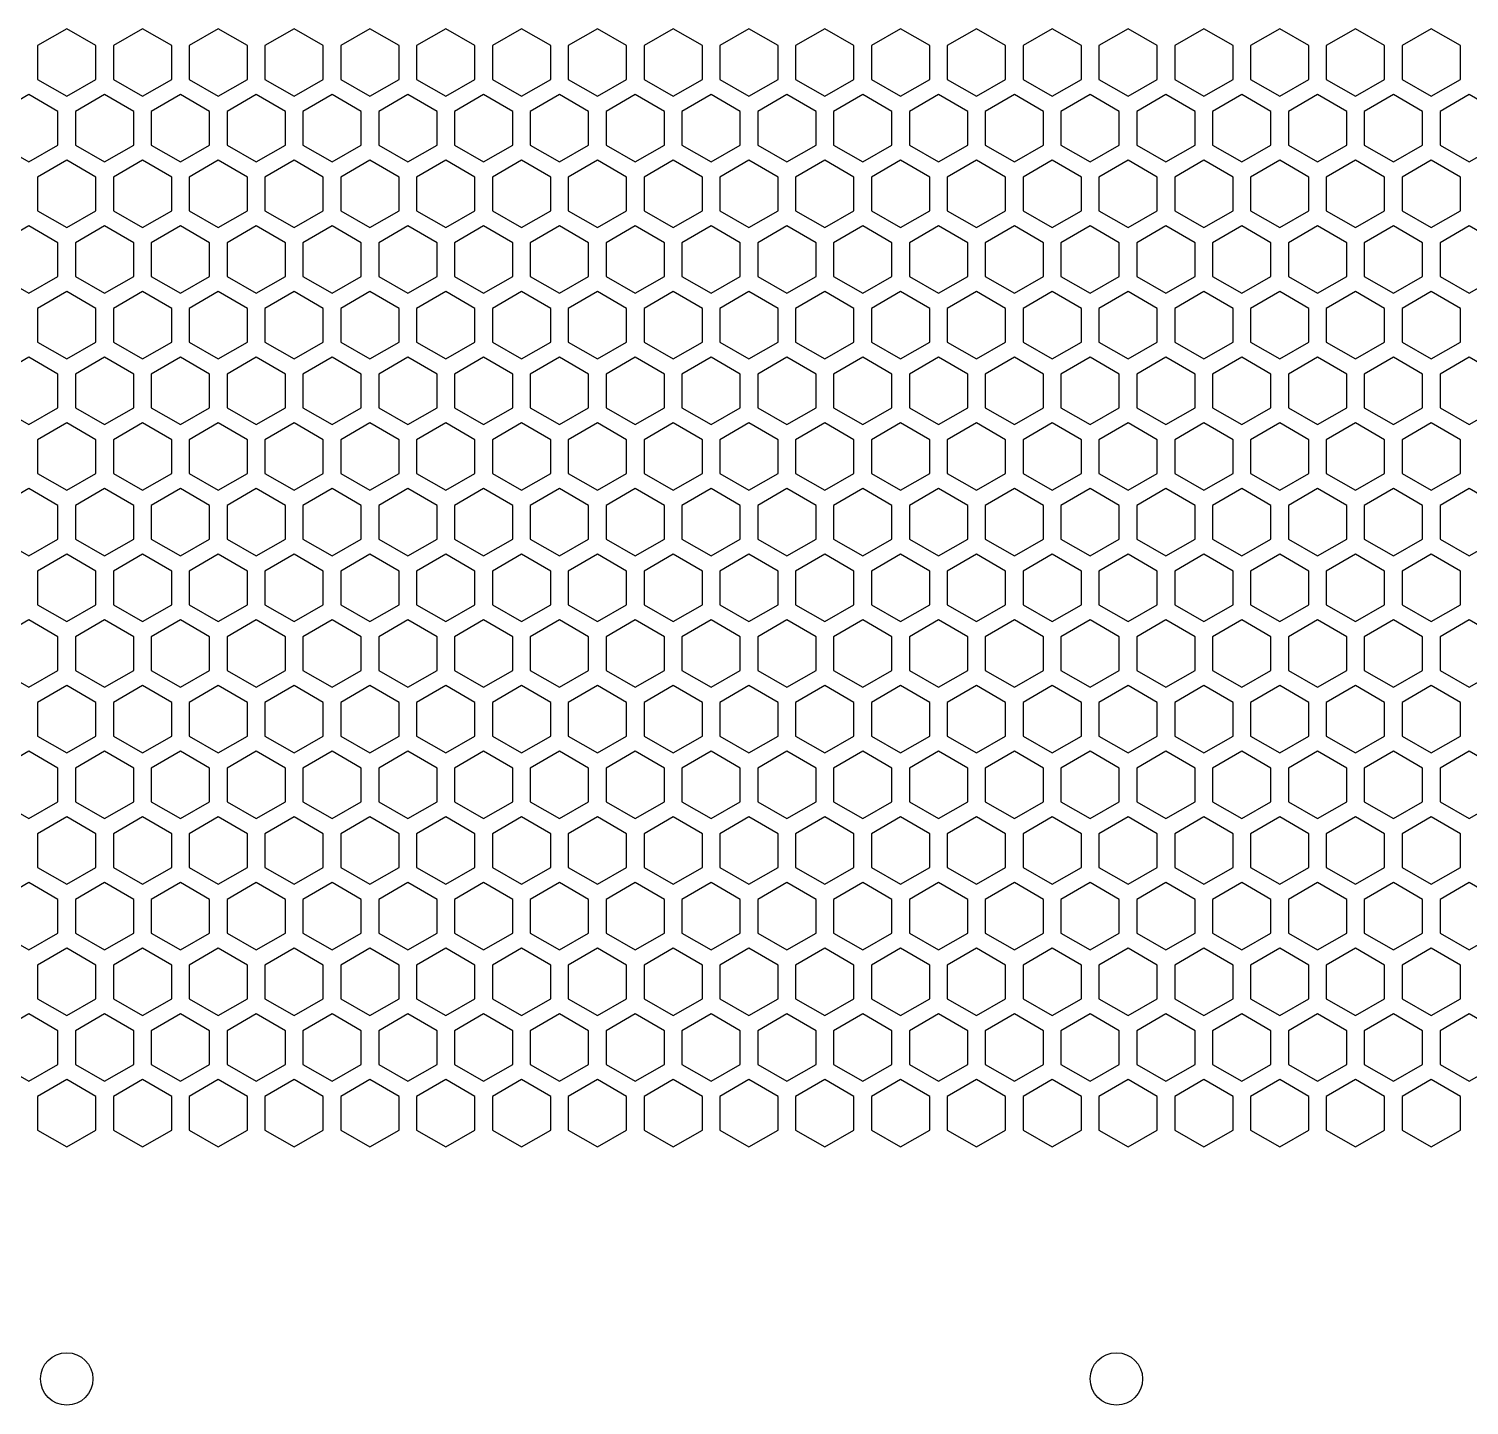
# Model space of a CAD drawing. Header units: millimetres. Extents: x 0 to 500, y 0 to 571.
# Drawn here: x 246.8 to 370.2, y 298.8 to 416.7 of the extents above; entities that cross this region are included whole.
import ezdxf

# ---------------------------------------------------------------- set-up
doc = ezdxf.new("R2010")
doc.units = ezdxf.units.MM
doc.layers.add('CUT', color=1, linetype='CONTINUOUS')

msp = doc.modelspace()

# ---------------------------------------------------------------- linework, layer by layer
at = {"layer": 'CUT'}
for points in [[(252.5, 415.2767), (250, 416.7201), (247.5, 415.2767), (247.5, 412.3899), (250, 410.9466), (252.5, 412.3899)], [(259, 415.2767), (256.5, 416.7201), (254, 415.2767), (254, 412.3899), (256.5, 410.9466), (259, 412.3899)], [(265.5, 415.2767), (263, 416.7201), (260.5, 415.2767), (260.5, 412.3899), (263, 410.9466), (265.5, 412.3899)], [(272, 415.2767), (269.5, 416.7201), (267, 415.2767), (267, 412.3899), (269.5, 410.9466), (272, 412.3899)], [(278.5, 415.2767), (276, 416.7201), (273.5, 415.2767), (273.5, 412.3899), (276, 410.9466), (278.5, 412.3899)], [(285, 415.2767), (282.5, 416.7201), (280, 415.2767), (280, 412.3899), (282.5, 410.9466), (285, 412.3899)], [(291.5, 415.2767), (289, 416.7201), (286.5, 415.2767), (286.5, 412.3899), (289, 410.9466), (291.5, 412.3899)], [(298, 415.2767), (295.5, 416.7201), (293, 415.2767), (293, 412.3899), (295.5, 410.9466), (298, 412.3899)], [(304.5, 415.2767), (302, 416.7201), (299.5, 415.2767), (299.5, 412.3899), (302, 410.9466), (304.5, 412.3899)], [(311, 415.2767), (308.5, 416.7201), (306, 415.2767), (306, 412.3899), (308.5, 410.9466), (311, 412.3899)], [(317.5, 415.2767), (315, 416.7201), (312.5, 415.2767), (312.5, 412.3899), (315, 410.9466), (317.5, 412.3899)], [(324, 415.2767), (321.5, 416.7201), (319, 415.2767), (319, 412.3899), (321.5, 410.9466), (324, 412.3899)], [(330.5, 415.2767), (328, 416.7201), (325.5, 415.2767), (325.5, 412.3899), (328, 410.9466), (330.5, 412.3899)], [(337, 415.2767), (334.5, 416.7201), (332, 415.2767), (332, 412.3899), (334.5, 410.9466), (337, 412.3899)], [(343.5, 415.2767), (341, 416.7201), (338.5, 415.2767), (338.5, 412.3899), (341, 410.9466), (343.5, 412.3899)], [(350, 415.2767), (347.5, 416.7201), (345, 415.2767), (345, 412.3899), (347.5, 410.9466), (350, 412.3899)], [(356.5, 415.2767), (354, 416.7201), (351.5, 415.2767), (351.5, 412.3899), (354, 410.9466), (356.5, 412.3899)], [(363, 415.2767), (360.5, 416.7201), (358, 415.2767), (358, 412.3899), (360.5, 410.9466), (363, 412.3899)], [(369.5, 415.2767), (367, 416.7201), (364.5, 415.2767), (364.5, 412.3899), (367, 410.9466), (369.5, 412.3899)], [(249.25, 409.6475), (246.75, 411.0909), (244.25, 409.6475), (244.25, 406.7608), (246.75, 405.3174), (249.25, 406.7608)], [(255.75, 409.6475), (253.25, 411.0909), (250.75, 409.6475), (250.75, 406.7608), (253.25, 405.3174), (255.75, 406.7608)], [(262.25, 409.6475), (259.75, 411.0909), (257.25, 409.6475), (257.25, 406.7608), (259.75, 405.3174), (262.25, 406.7608)], [(268.75, 409.6475), (266.25, 411.0909), (263.75, 409.6475), (263.75, 406.7608), (266.25, 405.3174), (268.75, 406.7608)], [(275.25, 409.6475), (272.75, 411.0909), (270.25, 409.6475), (270.25, 406.7608), (272.75, 405.3174), (275.25, 406.7608)], [(281.75, 409.6475), (279.25, 411.0909), (276.75, 409.6475), (276.75, 406.7608), (279.25, 405.3174), (281.75, 406.7608)], [(288.25, 409.6475), (285.75, 411.0909), (283.25, 409.6475), (283.25, 406.7608), (285.75, 405.3174), (288.25, 406.7608)], [(294.75, 409.6475), (292.25, 411.0909), (289.75, 409.6475), (289.75, 406.7608), (292.25, 405.3174), (294.75, 406.7608)], [(301.25, 409.6475), (298.75, 411.0909), (296.25, 409.6475), (296.25, 406.7608), (298.75, 405.3174), (301.25, 406.7608)], [(307.75, 409.6475), (305.25, 411.0909), (302.75, 409.6475), (302.75, 406.7608), (305.25, 405.3174), (307.75, 406.7608)], [(314.25, 409.6475), (311.75, 411.0909), (309.25, 409.6475), (309.25, 406.7608), (311.75, 405.3174), (314.25, 406.7608)], [(320.75, 409.6475), (318.25, 411.0909), (315.75, 409.6475), (315.75, 406.7608), (318.25, 405.3174), (320.75, 406.7608)], [(327.25, 409.6475), (324.75, 411.0909), (322.25, 409.6475), (322.25, 406.7608), (324.75, 405.3174), (327.25, 406.7608)], [(333.75, 409.6475), (331.25, 411.0909), (328.75, 409.6475), (328.75, 406.7608), (331.25, 405.3174), (333.75, 406.7608)], [(340.25, 409.6475), (337.75, 411.0909), (335.25, 409.6475), (335.25, 406.7608), (337.75, 405.3174), (340.25, 406.7608)], [(346.75, 409.6475), (344.25, 411.0909), (341.75, 409.6475), (341.75, 406.7608), (344.25, 405.3174), (346.75, 406.7608)], [(353.25, 409.6475), (350.75, 411.0909), (348.25, 409.6475), (348.25, 406.7608), (350.75, 405.3174), (353.25, 406.7608)], [(359.75, 409.6475), (357.25, 411.0909), (354.75, 409.6475), (354.75, 406.7608), (357.25, 405.3174), (359.75, 406.7608)], [(366.25, 409.6475), (363.75, 411.0909), (361.25, 409.6475), (361.25, 406.7608), (363.75, 405.3174), (366.25, 406.7608)], [(372.75, 409.6475), (370.25, 411.0909), (367.75, 409.6475), (367.75, 406.7608), (370.25, 405.3174), (372.75, 406.7608)], [(252.5, 404.0184), (250, 405.4617), (247.5, 404.0184), (247.5, 401.1316), (250, 399.6882), (252.5, 401.1316)], [(259, 404.0184), (256.5, 405.4617), (254, 404.0184), (254, 401.1316), (256.5, 399.6882), (259, 401.1316)], [(265.5, 404.0184), (263, 405.4617), (260.5, 404.0184), (260.5, 401.1316), (263, 399.6882), (265.5, 401.1316)], [(272, 404.0184), (269.5, 405.4617), (267, 404.0184), (267, 401.1316), (269.5, 399.6882), (272, 401.1316)], [(278.5, 404.0184), (276, 405.4617), (273.5, 404.0184), (273.5, 401.1316), (276, 399.6882), (278.5, 401.1316)], [(285, 404.0184), (282.5, 405.4617), (280, 404.0184), (280, 401.1316), (282.5, 399.6882), (285, 401.1316)], [(291.5, 404.0184), (289, 405.4617), (286.5, 404.0184), (286.5, 401.1316), (289, 399.6882), (291.5, 401.1316)], [(298, 404.0184), (295.5, 405.4617), (293, 404.0184), (293, 401.1316), (295.5, 399.6882), (298, 401.1316)], [(304.5, 404.0184), (302, 405.4617), (299.5, 404.0184), (299.5, 401.1316), (302, 399.6882), (304.5, 401.1316)], [(311, 404.0184), (308.5, 405.4617), (306, 404.0184), (306, 401.1316), (308.5, 399.6882), (311, 401.1316)], [(317.5, 404.0184), (315, 405.4617), (312.5, 404.0184), (312.5, 401.1316), (315, 399.6882), (317.5, 401.1316)], [(324, 404.0184), (321.5, 405.4617), (319, 404.0184), (319, 401.1316), (321.5, 399.6882), (324, 401.1316)], [(330.5, 404.0184), (328, 405.4617), (325.5, 404.0184), (325.5, 401.1316), (328, 399.6882), (330.5, 401.1316)], [(337, 404.0184), (334.5, 405.4617), (332, 404.0184), (332, 401.1316), (334.5, 399.6882), (337, 401.1316)], [(343.5, 404.0184), (341, 405.4617), (338.5, 404.0184), (338.5, 401.1316), (341, 399.6882), (343.5, 401.1316)], [(350, 404.0184), (347.5, 405.4617), (345, 404.0184), (345, 401.1316), (347.5, 399.6882), (350, 401.1316)], [(356.5, 404.0184), (354, 405.4617), (351.5, 404.0184), (351.5, 401.1316), (354, 399.6882), (356.5, 401.1316)], [(363, 404.0184), (360.5, 405.4617), (358, 404.0184), (358, 401.1316), (360.5, 399.6882), (363, 401.1316)], [(369.5, 404.0184), (367, 405.4617), (364.5, 404.0184), (364.5, 401.1316), (367, 399.6882), (369.5, 401.1316)], [(249.25, 398.3892), (246.75, 399.8326), (244.25, 398.3892), (244.25, 395.5024), (246.75, 394.0591), (249.25, 395.5024)], [(255.75, 398.3892), (253.25, 399.8326), (250.75, 398.3892), (250.75, 395.5024), (253.25, 394.0591), (255.75, 395.5024)], [(262.25, 398.3892), (259.75, 399.8326), (257.25, 398.3892), (257.25, 395.5024), (259.75, 394.0591), (262.25, 395.5024)], [(268.75, 398.3892), (266.25, 399.8326), (263.75, 398.3892), (263.75, 395.5024), (266.25, 394.0591), (268.75, 395.5024)], [(275.25, 398.3892), (272.75, 399.8326), (270.25, 398.3892), (270.25, 395.5024), (272.75, 394.0591), (275.25, 395.5024)], [(281.75, 398.3892), (279.25, 399.8326), (276.75, 398.3892), (276.75, 395.5024), (279.25, 394.0591), (281.75, 395.5024)], [(288.25, 398.3892), (285.75, 399.8326), (283.25, 398.3892), (283.25, 395.5024), (285.75, 394.0591), (288.25, 395.5024)], [(294.75, 398.3892), (292.25, 399.8326), (289.75, 398.3892), (289.75, 395.5024), (292.25, 394.0591), (294.75, 395.5024)], [(301.25, 398.3892), (298.75, 399.8326), (296.25, 398.3892), (296.25, 395.5024), (298.75, 394.0591), (301.25, 395.5024)], [(307.75, 398.3892), (305.25, 399.8326), (302.75, 398.3892), (302.75, 395.5024), (305.25, 394.0591), (307.75, 395.5024)], [(314.25, 398.3892), (311.75, 399.8326), (309.25, 398.3892), (309.25, 395.5024), (311.75, 394.0591), (314.25, 395.5024)], [(320.75, 398.3892), (318.25, 399.8326), (315.75, 398.3892), (315.75, 395.5024), (318.25, 394.0591), (320.75, 395.5024)], [(327.25, 398.3892), (324.75, 399.8326), (322.25, 398.3892), (322.25, 395.5024), (324.75, 394.0591), (327.25, 395.5024)], [(333.75, 398.3892), (331.25, 399.8326), (328.75, 398.3892), (328.75, 395.5024), (331.25, 394.0591), (333.75, 395.5024)], [(340.25, 398.3892), (337.75, 399.8326), (335.25, 398.3892), (335.25, 395.5024), (337.75, 394.0591), (340.25, 395.5024)], [(346.75, 398.3892), (344.25, 399.8326), (341.75, 398.3892), (341.75, 395.5024), (344.25, 394.0591), (346.75, 395.5024)], [(353.25, 398.3892), (350.75, 399.8326), (348.25, 398.3892), (348.25, 395.5024), (350.75, 394.0591), (353.25, 395.5024)], [(359.75, 398.3892), (357.25, 399.8326), (354.75, 398.3892), (354.75, 395.5024), (357.25, 394.0591), (359.75, 395.5024)], [(366.25, 398.3892), (363.75, 399.8326), (361.25, 398.3892), (361.25, 395.5024), (363.75, 394.0591), (366.25, 395.5024)], [(372.75, 398.3892), (370.25, 399.8326), (367.75, 398.3892), (367.75, 395.5024), (370.25, 394.0591), (372.75, 395.5024)], [(252.5, 392.76), (250, 394.2034), (247.5, 392.76), (247.5, 389.8733), (250, 388.4299), (252.5, 389.8733)], [(259, 392.76), (256.5, 394.2034), (254, 392.76), (254, 389.8733), (256.5, 388.4299), (259, 389.8733)], [(265.5, 392.76), (263, 394.2034), (260.5, 392.76), (260.5, 389.8733), (263, 388.4299), (265.5, 389.8733)], [(272, 392.76), (269.5, 394.2034), (267, 392.76), (267, 389.8733), (269.5, 388.4299), (272, 389.8733)], [(278.5, 392.76), (276, 394.2034), (273.5, 392.76), (273.5, 389.8733), (276, 388.4299), (278.5, 389.8733)], [(285, 392.76), (282.5, 394.2034), (280, 392.76), (280, 389.8733), (282.5, 388.4299), (285, 389.8733)], [(291.5, 392.76), (289, 394.2034), (286.5, 392.76), (286.5, 389.8733), (289, 388.4299), (291.5, 389.8733)], [(298, 392.76), (295.5, 394.2034), (293, 392.76), (293, 389.8733), (295.5, 388.4299), (298, 389.8733)], [(304.5, 392.76), (302, 394.2034), (299.5, 392.76), (299.5, 389.8733), (302, 388.4299), (304.5, 389.8733)], [(311, 392.76), (308.5, 394.2034), (306, 392.76), (306, 389.8733), (308.5, 388.4299), (311, 389.8733)], [(317.5, 392.76), (315, 394.2034), (312.5, 392.76), (312.5, 389.8733), (315, 388.4299), (317.5, 389.8733)], [(324, 392.76), (321.5, 394.2034), (319, 392.76), (319, 389.8733), (321.5, 388.4299), (324, 389.8733)], [(330.5, 392.76), (328, 394.2034), (325.5, 392.76), (325.5, 389.8733), (328, 388.4299), (330.5, 389.8733)], [(337, 392.76), (334.5, 394.2034), (332, 392.76), (332, 389.8733), (334.5, 388.4299), (337, 389.8733)], [(343.5, 392.76), (341, 394.2034), (338.5, 392.76), (338.5, 389.8733), (341, 388.4299), (343.5, 389.8733)], [(350, 392.76), (347.5, 394.2034), (345, 392.76), (345, 389.8733), (347.5, 388.4299), (350, 389.8733)], [(356.5, 392.76), (354, 394.2034), (351.5, 392.76), (351.5, 389.8733), (354, 388.4299), (356.5, 389.8733)], [(363, 392.76), (360.5, 394.2034), (358, 392.76), (358, 389.8733), (360.5, 388.4299), (363, 389.8733)], [(369.5, 392.76), (367, 394.2034), (364.5, 392.76), (364.5, 389.8733), (367, 388.4299), (369.5, 389.8733)], [(249.25, 387.1309), (246.75, 388.5742), (244.25, 387.1309), (244.25, 384.2441), (246.75, 382.8007), (249.25, 384.2441)], [(255.75, 387.1309), (253.25, 388.5742), (250.75, 387.1309), (250.75, 384.2441), (253.25, 382.8007), (255.75, 384.2441)], [(262.25, 387.1309), (259.75, 388.5742), (257.25, 387.1309), (257.25, 384.2441), (259.75, 382.8007), (262.25, 384.2441)], [(268.75, 387.1309), (266.25, 388.5742), (263.75, 387.1309), (263.75, 384.2441), (266.25, 382.8007), (268.75, 384.2441)], [(275.25, 387.1309), (272.75, 388.5742), (270.25, 387.1309), (270.25, 384.2441), (272.75, 382.8007), (275.25, 384.2441)], [(281.75, 387.1309), (279.25, 388.5742), (276.75, 387.1309), (276.75, 384.2441), (279.25, 382.8007), (281.75, 384.2441)], [(288.25, 387.1309), (285.75, 388.5742), (283.25, 387.1309), (283.25, 384.2441), (285.75, 382.8007), (288.25, 384.2441)], [(294.75, 387.1309), (292.25, 388.5742), (289.75, 387.1309), (289.75, 384.2441), (292.25, 382.8007), (294.75, 384.2441)], [(301.25, 387.1309), (298.75, 388.5742), (296.25, 387.1309), (296.25, 384.2441), (298.75, 382.8007), (301.25, 384.2441)], [(307.75, 387.1309), (305.25, 388.5742), (302.75, 387.1309), (302.75, 384.2441), (305.25, 382.8007), (307.75, 384.2441)], [(314.25, 387.1309), (311.75, 388.5742), (309.25, 387.1309), (309.25, 384.2441), (311.75, 382.8007), (314.25, 384.2441)], [(320.75, 387.1309), (318.25, 388.5742), (315.75, 387.1309), (315.75, 384.2441), (318.25, 382.8007), (320.75, 384.2441)], [(327.25, 387.1309), (324.75, 388.5742), (322.25, 387.1309), (322.25, 384.2441), (324.75, 382.8007), (327.25, 384.2441)], [(333.75, 387.1309), (331.25, 388.5742), (328.75, 387.1309), (328.75, 384.2441), (331.25, 382.8007), (333.75, 384.2441)], [(340.25, 387.1309), (337.75, 388.5742), (335.25, 387.1309), (335.25, 384.2441), (337.75, 382.8007), (340.25, 384.2441)], [(346.75, 387.1309), (344.25, 388.5742), (341.75, 387.1309), (341.75, 384.2441), (344.25, 382.8007), (346.75, 384.2441)], [(353.25, 387.1309), (350.75, 388.5742), (348.25, 387.1309), (348.25, 384.2441), (350.75, 382.8007), (353.25, 384.2441)], [(359.75, 387.1309), (357.25, 388.5742), (354.75, 387.1309), (354.75, 384.2441), (357.25, 382.8007), (359.75, 384.2441)], [(366.25, 387.1309), (363.75, 388.5742), (361.25, 387.1309), (361.25, 384.2441), (363.75, 382.8007), (366.25, 384.2441)], [(372.75, 387.1309), (370.25, 388.5742), (367.75, 387.1309), (367.75, 384.2441), (370.25, 382.8007), (372.75, 384.2441)], [(252.5, 381.5017), (250, 382.9451), (247.5, 381.5017), (247.5, 378.615), (250, 377.1716), (252.5, 378.615)], [(259, 381.5017), (256.5, 382.9451), (254, 381.5017), (254, 378.615), (256.5, 377.1716), (259, 378.615)], [(265.5, 381.5017), (263, 382.9451), (260.5, 381.5017), (260.5, 378.615), (263, 377.1716), (265.5, 378.615)], [(272, 381.5017), (269.5, 382.9451), (267, 381.5017), (267, 378.615), (269.5, 377.1716), (272, 378.615)], [(278.5, 381.5017), (276, 382.9451), (273.5, 381.5017), (273.5, 378.615), (276, 377.1716), (278.5, 378.615)], [(285, 381.5017), (282.5, 382.9451), (280, 381.5017), (280, 378.615), (282.5, 377.1716), (285, 378.615)], [(291.5, 381.5017), (289, 382.9451), (286.5, 381.5017), (286.5, 378.615), (289, 377.1716), (291.5, 378.615)], [(298, 381.5017), (295.5, 382.9451), (293, 381.5017), (293, 378.615), (295.5, 377.1716), (298, 378.615)], [(304.5, 381.5017), (302, 382.9451), (299.5, 381.5017), (299.5, 378.615), (302, 377.1716), (304.5, 378.615)], [(311, 381.5017), (308.5, 382.9451), (306, 381.5017), (306, 378.615), (308.5, 377.1716), (311, 378.615)], [(317.5, 381.5017), (315, 382.9451), (312.5, 381.5017), (312.5, 378.615), (315, 377.1716), (317.5, 378.615)], [(324, 381.5017), (321.5, 382.9451), (319, 381.5017), (319, 378.615), (321.5, 377.1716), (324, 378.615)], [(330.5, 381.5017), (328, 382.9451), (325.5, 381.5017), (325.5, 378.615), (328, 377.1716), (330.5, 378.615)], [(337, 381.5017), (334.5, 382.9451), (332, 381.5017), (332, 378.615), (334.5, 377.1716), (337, 378.615)], [(343.5, 381.5017), (341, 382.9451), (338.5, 381.5017), (338.5, 378.615), (341, 377.1716), (343.5, 378.615)], [(350, 381.5017), (347.5, 382.9451), (345, 381.5017), (345, 378.615), (347.5, 377.1716), (350, 378.615)], [(356.5, 381.5017), (354, 382.9451), (351.5, 381.5017), (351.5, 378.615), (354, 377.1716), (356.5, 378.615)], [(363, 381.5017), (360.5, 382.9451), (358, 381.5017), (358, 378.615), (360.5, 377.1716), (363, 378.615)], [(369.5, 381.5017), (367, 382.9451), (364.5, 381.5017), (364.5, 378.615), (367, 377.1716), (369.5, 378.615)], [(249.25, 375.8725), (246.75, 377.3159), (244.25, 375.8725), (244.25, 372.9858), (246.75, 371.5424), (249.25, 372.9858)], [(255.75, 375.8725), (253.25, 377.3159), (250.75, 375.8725), (250.75, 372.9858), (253.25, 371.5424), (255.75, 372.9858)], [(262.25, 375.8725), (259.75, 377.3159), (257.25, 375.8725), (257.25, 372.9858), (259.75, 371.5424), (262.25, 372.9858)], [(268.75, 375.8725), (266.25, 377.3159), (263.75, 375.8725), (263.75, 372.9858), (266.25, 371.5424), (268.75, 372.9858)], [(275.25, 375.8725), (272.75, 377.3159), (270.25, 375.8725), (270.25, 372.9858), (272.75, 371.5424), (275.25, 372.9858)], [(281.75, 375.8725), (279.25, 377.3159), (276.75, 375.8725), (276.75, 372.9858), (279.25, 371.5424), (281.75, 372.9858)], [(288.25, 375.8725), (285.75, 377.3159), (283.25, 375.8725), (283.25, 372.9858), (285.75, 371.5424), (288.25, 372.9858)], [(294.75, 375.8725), (292.25, 377.3159), (289.75, 375.8725), (289.75, 372.9858), (292.25, 371.5424), (294.75, 372.9858)], [(301.25, 375.8725), (298.75, 377.3159), (296.25, 375.8725), (296.25, 372.9858), (298.75, 371.5424), (301.25, 372.9858)], [(307.75, 375.8725), (305.25, 377.3159), (302.75, 375.8725), (302.75, 372.9858), (305.25, 371.5424), (307.75, 372.9858)], [(314.25, 375.8725), (311.75, 377.3159), (309.25, 375.8725), (309.25, 372.9858), (311.75, 371.5424), (314.25, 372.9858)], [(320.75, 375.8725), (318.25, 377.3159), (315.75, 375.8725), (315.75, 372.9858), (318.25, 371.5424), (320.75, 372.9858)], [(327.25, 375.8725), (324.75, 377.3159), (322.25, 375.8725), (322.25, 372.9858), (324.75, 371.5424), (327.25, 372.9858)], [(333.75, 375.8725), (331.25, 377.3159), (328.75, 375.8725), (328.75, 372.9858), (331.25, 371.5424), (333.75, 372.9858)], [(340.25, 375.8725), (337.75, 377.3159), (335.25, 375.8725), (335.25, 372.9858), (337.75, 371.5424), (340.25, 372.9858)], [(346.75, 375.8725), (344.25, 377.3159), (341.75, 375.8725), (341.75, 372.9858), (344.25, 371.5424), (346.75, 372.9858)], [(353.25, 375.8725), (350.75, 377.3159), (348.25, 375.8725), (348.25, 372.9858), (350.75, 371.5424), (353.25, 372.9858)], [(359.75, 375.8725), (357.25, 377.3159), (354.75, 375.8725), (354.75, 372.9858), (357.25, 371.5424), (359.75, 372.9858)], [(366.25, 375.8725), (363.75, 377.3159), (361.25, 375.8725), (361.25, 372.9858), (363.75, 371.5424), (366.25, 372.9858)], [(372.75, 375.8725), (370.25, 377.3159), (367.75, 375.8725), (367.75, 372.9858), (370.25, 371.5424), (372.75, 372.9858)], [(252.5, 370.2434), (250, 371.6868), (247.5, 370.2434), (247.5, 367.3566), (250, 365.9132), (252.5, 367.3566)], [(259, 370.2434), (256.5, 371.6868), (254, 370.2434), (254, 367.3566), (256.5, 365.9132), (259, 367.3566)], [(265.5, 370.2434), (263, 371.6868), (260.5, 370.2434), (260.5, 367.3566), (263, 365.9132), (265.5, 367.3566)], [(272, 370.2434), (269.5, 371.6868), (267, 370.2434), (267, 367.3566), (269.5, 365.9132), (272, 367.3566)], [(278.5, 370.2434), (276, 371.6868), (273.5, 370.2434), (273.5, 367.3566), (276, 365.9132), (278.5, 367.3566)], [(285, 370.2434), (282.5, 371.6868), (280, 370.2434), (280, 367.3566), (282.5, 365.9132), (285, 367.3566)], [(291.5, 370.2434), (289, 371.6868), (286.5, 370.2434), (286.5, 367.3566), (289, 365.9132), (291.5, 367.3566)], [(298, 370.2434), (295.5, 371.6868), (293, 370.2434), (293, 367.3566), (295.5, 365.9132), (298, 367.3566)], [(304.5, 370.2434), (302, 371.6868), (299.5, 370.2434), (299.5, 367.3566), (302, 365.9132), (304.5, 367.3566)], [(311, 370.2434), (308.5, 371.6868), (306, 370.2434), (306, 367.3566), (308.5, 365.9132), (311, 367.3566)], [(317.5, 370.2434), (315, 371.6868), (312.5, 370.2434), (312.5, 367.3566), (315, 365.9132), (317.5, 367.3566)], [(324, 370.2434), (321.5, 371.6868), (319, 370.2434), (319, 367.3566), (321.5, 365.9132), (324, 367.3566)], [(330.5, 370.2434), (328, 371.6868), (325.5, 370.2434), (325.5, 367.3566), (328, 365.9132), (330.5, 367.3566)], [(337, 370.2434), (334.5, 371.6868), (332, 370.2434), (332, 367.3566), (334.5, 365.9132), (337, 367.3566)], [(343.5, 370.2434), (341, 371.6868), (338.5, 370.2434), (338.5, 367.3566), (341, 365.9132), (343.5, 367.3566)], [(350, 370.2434), (347.5, 371.6868), (345, 370.2434), (345, 367.3566), (347.5, 365.9132), (350, 367.3566)], [(356.5, 370.2434), (354, 371.6868), (351.5, 370.2434), (351.5, 367.3566), (354, 365.9132), (356.5, 367.3566)], [(363, 370.2434), (360.5, 371.6868), (358, 370.2434), (358, 367.3566), (360.5, 365.9132), (363, 367.3566)], [(369.5, 370.2434), (367, 371.6868), (364.5, 370.2434), (364.5, 367.3566), (367, 365.9132), (369.5, 367.3566)], [(249.25, 364.6142), (246.75, 366.0576), (244.25, 364.6142), (244.25, 361.7275), (246.75, 360.2841), (249.25, 361.7275)], [(255.75, 364.6142), (253.25, 366.0576), (250.75, 364.6142), (250.75, 361.7275), (253.25, 360.2841), (255.75, 361.7275)], [(262.25, 364.6142), (259.75, 366.0576), (257.25, 364.6142), (257.25, 361.7275), (259.75, 360.2841), (262.25, 361.7275)], [(268.75, 364.6142), (266.25, 366.0576), (263.75, 364.6142), (263.75, 361.7275), (266.25, 360.2841), (268.75, 361.7275)], [(275.25, 364.6142), (272.75, 366.0576), (270.25, 364.6142), (270.25, 361.7275), (272.75, 360.2841), (275.25, 361.7275)], [(281.75, 364.6142), (279.25, 366.0576), (276.75, 364.6142), (276.75, 361.7275), (279.25, 360.2841), (281.75, 361.7275)], [(288.25, 364.6142), (285.75, 366.0576), (283.25, 364.6142), (283.25, 361.7275), (285.75, 360.2841), (288.25, 361.7275)], [(294.75, 364.6142), (292.25, 366.0576), (289.75, 364.6142), (289.75, 361.7275), (292.25, 360.2841), (294.75, 361.7275)], [(301.25, 364.6142), (298.75, 366.0576), (296.25, 364.6142), (296.25, 361.7275), (298.75, 360.2841), (301.25, 361.7275)], [(307.75, 364.6142), (305.25, 366.0576), (302.75, 364.6142), (302.75, 361.7275), (305.25, 360.2841), (307.75, 361.7275)], [(314.25, 364.6142), (311.75, 366.0576), (309.25, 364.6142), (309.25, 361.7275), (311.75, 360.2841), (314.25, 361.7275)], [(320.75, 364.6142), (318.25, 366.0576), (315.75, 364.6142), (315.75, 361.7275), (318.25, 360.2841), (320.75, 361.7275)], [(327.25, 364.6142), (324.75, 366.0576), (322.25, 364.6142), (322.25, 361.7275), (324.75, 360.2841), (327.25, 361.7275)], [(333.75, 364.6142), (331.25, 366.0576), (328.75, 364.6142), (328.75, 361.7275), (331.25, 360.2841), (333.75, 361.7275)], [(340.25, 364.6142), (337.75, 366.0576), (335.25, 364.6142), (335.25, 361.7275), (337.75, 360.2841), (340.25, 361.7275)], [(346.75, 364.6142), (344.25, 366.0576), (341.75, 364.6142), (341.75, 361.7275), (344.25, 360.2841), (346.75, 361.7275)], [(353.25, 364.6142), (350.75, 366.0576), (348.25, 364.6142), (348.25, 361.7275), (350.75, 360.2841), (353.25, 361.7275)], [(359.75, 364.6142), (357.25, 366.0576), (354.75, 364.6142), (354.75, 361.7275), (357.25, 360.2841), (359.75, 361.7275)], [(366.25, 364.6142), (363.75, 366.0576), (361.25, 364.6142), (361.25, 361.7275), (363.75, 360.2841), (366.25, 361.7275)], [(372.75, 364.6142), (370.25, 366.0576), (367.75, 364.6142), (367.75, 361.7275), (370.25, 360.2841), (372.75, 361.7275)], [(252.5, 358.985), (250, 360.4284), (247.5, 358.985), (247.5, 356.0983), (250, 354.6549), (252.5, 356.0983)], [(259, 358.985), (256.5, 360.4284), (254, 358.985), (254, 356.0983), (256.5, 354.6549), (259, 356.0983)], [(265.5, 358.985), (263, 360.4284), (260.5, 358.985), (260.5, 356.0983), (263, 354.6549), (265.5, 356.0983)], [(272, 358.985), (269.5, 360.4284), (267, 358.985), (267, 356.0983), (269.5, 354.6549), (272, 356.0983)], [(278.5, 358.985), (276, 360.4284), (273.5, 358.985), (273.5, 356.0983), (276, 354.6549), (278.5, 356.0983)], [(285, 358.985), (282.5, 360.4284), (280, 358.985), (280, 356.0983), (282.5, 354.6549), (285, 356.0983)], [(291.5, 358.985), (289, 360.4284), (286.5, 358.985), (286.5, 356.0983), (289, 354.6549), (291.5, 356.0983)], [(298, 358.985), (295.5, 360.4284), (293, 358.985), (293, 356.0983), (295.5, 354.6549), (298, 356.0983)], [(304.5, 358.985), (302, 360.4284), (299.5, 358.985), (299.5, 356.0983), (302, 354.6549), (304.5, 356.0983)], [(311, 358.985), (308.5, 360.4284), (306, 358.985), (306, 356.0983), (308.5, 354.6549), (311, 356.0983)], [(317.5, 358.985), (315, 360.4284), (312.5, 358.985), (312.5, 356.0983), (315, 354.6549), (317.5, 356.0983)], [(324, 358.985), (321.5, 360.4284), (319, 358.985), (319, 356.0983), (321.5, 354.6549), (324, 356.0983)], [(330.5, 358.985), (328, 360.4284), (325.5, 358.985), (325.5, 356.0983), (328, 354.6549), (330.5, 356.0983)], [(337, 358.985), (334.5, 360.4284), (332, 358.985), (332, 356.0983), (334.5, 354.6549), (337, 356.0983)], [(343.5, 358.985), (341, 360.4284), (338.5, 358.985), (338.5, 356.0983), (341, 354.6549), (343.5, 356.0983)], [(350, 358.985), (347.5, 360.4284), (345, 358.985), (345, 356.0983), (347.5, 354.6549), (350, 356.0983)], [(356.5, 358.985), (354, 360.4284), (351.5, 358.985), (351.5, 356.0983), (354, 354.6549), (356.5, 356.0983)], [(363, 358.985), (360.5, 360.4284), (358, 358.985), (358, 356.0983), (360.5, 354.6549), (363, 356.0983)], [(369.5, 358.985), (367, 360.4284), (364.5, 358.985), (364.5, 356.0983), (367, 354.6549), (369.5, 356.0983)], [(249.25, 353.3559), (246.75, 354.7993), (244.25, 353.3559), (244.25, 350.4691), (246.75, 349.0258), (249.25, 350.4691)], [(255.75, 353.3559), (253.25, 354.7993), (250.75, 353.3559), (250.75, 350.4691), (253.25, 349.0258), (255.75, 350.4691)], [(262.25, 353.3559), (259.75, 354.7993), (257.25, 353.3559), (257.25, 350.4691), (259.75, 349.0258), (262.25, 350.4691)], [(268.75, 353.3559), (266.25, 354.7993), (263.75, 353.3559), (263.75, 350.4691), (266.25, 349.0258), (268.75, 350.4691)], [(275.25, 353.3559), (272.75, 354.7993), (270.25, 353.3559), (270.25, 350.4691), (272.75, 349.0258), (275.25, 350.4691)], [(281.75, 353.3559), (279.25, 354.7993), (276.75, 353.3559), (276.75, 350.4691), (279.25, 349.0258), (281.75, 350.4691)], [(288.25, 353.3559), (285.75, 354.7993), (283.25, 353.3559), (283.25, 350.4691), (285.75, 349.0258), (288.25, 350.4691)], [(294.75, 353.3559), (292.25, 354.7993), (289.75, 353.3559), (289.75, 350.4691), (292.25, 349.0258), (294.75, 350.4691)], [(301.25, 353.3559), (298.75, 354.7993), (296.25, 353.3559), (296.25, 350.4691), (298.75, 349.0258), (301.25, 350.4691)], [(307.75, 353.3559), (305.25, 354.7993), (302.75, 353.3559), (302.75, 350.4691), (305.25, 349.0258), (307.75, 350.4691)], [(314.25, 353.3559), (311.75, 354.7993), (309.25, 353.3559), (309.25, 350.4691), (311.75, 349.0258), (314.25, 350.4691)], [(320.75, 353.3559), (318.25, 354.7993), (315.75, 353.3559), (315.75, 350.4691), (318.25, 349.0258), (320.75, 350.4691)], [(327.25, 353.3559), (324.75, 354.7993), (322.25, 353.3559), (322.25, 350.4691), (324.75, 349.0258), (327.25, 350.4691)], [(333.75, 353.3559), (331.25, 354.7993), (328.75, 353.3559), (328.75, 350.4691), (331.25, 349.0258), (333.75, 350.4691)], [(340.25, 353.3559), (337.75, 354.7993), (335.25, 353.3559), (335.25, 350.4691), (337.75, 349.0258), (340.25, 350.4691)], [(346.75, 353.3559), (344.25, 354.7993), (341.75, 353.3559), (341.75, 350.4691), (344.25, 349.0258), (346.75, 350.4691)], [(353.25, 353.3559), (350.75, 354.7993), (348.25, 353.3559), (348.25, 350.4691), (350.75, 349.0258), (353.25, 350.4691)], [(359.75, 353.3559), (357.25, 354.7993), (354.75, 353.3559), (354.75, 350.4691), (357.25, 349.0258), (359.75, 350.4691)], [(366.25, 353.3559), (363.75, 354.7993), (361.25, 353.3559), (361.25, 350.4691), (363.75, 349.0258), (366.25, 350.4691)], [(372.75, 353.3559), (370.25, 354.7993), (367.75, 353.3559), (367.75, 350.4691), (370.25, 349.0258), (372.75, 350.4691)], [(252.5, 347.7267), (250, 349.1701), (247.5, 347.7267), (247.5, 344.84), (250, 343.3966), (252.5, 344.84)], [(259, 347.7267), (256.5, 349.1701), (254, 347.7267), (254, 344.84), (256.5, 343.3966), (259, 344.84)], [(265.5, 347.7267), (263, 349.1701), (260.5, 347.7267), (260.5, 344.84), (263, 343.3966), (265.5, 344.84)], [(272, 347.7267), (269.5, 349.1701), (267, 347.7267), (267, 344.84), (269.5, 343.3966), (272, 344.84)], [(278.5, 347.7267), (276, 349.1701), (273.5, 347.7267), (273.5, 344.84), (276, 343.3966), (278.5, 344.84)], [(285, 347.7267), (282.5, 349.1701), (280, 347.7267), (280, 344.84), (282.5, 343.3966), (285, 344.84)], [(291.5, 347.7267), (289, 349.1701), (286.5, 347.7267), (286.5, 344.84), (289, 343.3966), (291.5, 344.84)], [(298, 347.7267), (295.5, 349.1701), (293, 347.7267), (293, 344.84), (295.5, 343.3966), (298, 344.84)], [(304.5, 347.7267), (302, 349.1701), (299.5, 347.7267), (299.5, 344.84), (302, 343.3966), (304.5, 344.84)], [(311, 347.7267), (308.5, 349.1701), (306, 347.7267), (306, 344.84), (308.5, 343.3966), (311, 344.84)], [(317.5, 347.7267), (315, 349.1701), (312.5, 347.7267), (312.5, 344.84), (315, 343.3966), (317.5, 344.84)], [(324, 347.7267), (321.5, 349.1701), (319, 347.7267), (319, 344.84), (321.5, 343.3966), (324, 344.84)], [(330.5, 347.7267), (328, 349.1701), (325.5, 347.7267), (325.5, 344.84), (328, 343.3966), (330.5, 344.84)], [(337, 347.7267), (334.5, 349.1701), (332, 347.7267), (332, 344.84), (334.5, 343.3966), (337, 344.84)], [(343.5, 347.7267), (341, 349.1701), (338.5, 347.7267), (338.5, 344.84), (341, 343.3966), (343.5, 344.84)], [(350, 347.7267), (347.5, 349.1701), (345, 347.7267), (345, 344.84), (347.5, 343.3966), (350, 344.84)], [(356.5, 347.7267), (354, 349.1701), (351.5, 347.7267), (351.5, 344.84), (354, 343.3966), (356.5, 344.84)], [(363, 347.7267), (360.5, 349.1701), (358, 347.7267), (358, 344.84), (360.5, 343.3966), (363, 344.84)], [(369.5, 347.7267), (367, 349.1701), (364.5, 347.7267), (364.5, 344.84), (367, 343.3966), (369.5, 344.84)], [(249.25, 342.0976), (246.75, 343.5409), (244.25, 342.0976), (244.25, 339.2108), (246.75, 337.7674), (249.25, 339.2108)], [(255.75, 342.0976), (253.25, 343.5409), (250.75, 342.0976), (250.75, 339.2108), (253.25, 337.7674), (255.75, 339.2108)], [(262.25, 342.0976), (259.75, 343.5409), (257.25, 342.0976), (257.25, 339.2108), (259.75, 337.7674), (262.25, 339.2108)], [(268.75, 342.0976), (266.25, 343.5409), (263.75, 342.0976), (263.75, 339.2108), (266.25, 337.7674), (268.75, 339.2108)], [(275.25, 342.0976), (272.75, 343.5409), (270.25, 342.0976), (270.25, 339.2108), (272.75, 337.7674), (275.25, 339.2108)], [(281.75, 342.0976), (279.25, 343.5409), (276.75, 342.0976), (276.75, 339.2108), (279.25, 337.7674), (281.75, 339.2108)], [(288.25, 342.0976), (285.75, 343.5409), (283.25, 342.0976), (283.25, 339.2108), (285.75, 337.7674), (288.25, 339.2108)], [(294.75, 342.0976), (292.25, 343.5409), (289.75, 342.0976), (289.75, 339.2108), (292.25, 337.7674), (294.75, 339.2108)], [(301.25, 342.0976), (298.75, 343.5409), (296.25, 342.0976), (296.25, 339.2108), (298.75, 337.7674), (301.25, 339.2108)], [(307.75, 342.0976), (305.25, 343.5409), (302.75, 342.0976), (302.75, 339.2108), (305.25, 337.7674), (307.75, 339.2108)], [(314.25, 342.0976), (311.75, 343.5409), (309.25, 342.0976), (309.25, 339.2108), (311.75, 337.7674), (314.25, 339.2108)], [(320.75, 342.0976), (318.25, 343.5409), (315.75, 342.0976), (315.75, 339.2108), (318.25, 337.7674), (320.75, 339.2108)], [(327.25, 342.0976), (324.75, 343.5409), (322.25, 342.0976), (322.25, 339.2108), (324.75, 337.7674), (327.25, 339.2108)], [(333.75, 342.0976), (331.25, 343.5409), (328.75, 342.0976), (328.75, 339.2108), (331.25, 337.7674), (333.75, 339.2108)], [(340.25, 342.0976), (337.75, 343.5409), (335.25, 342.0976), (335.25, 339.2108), (337.75, 337.7674), (340.25, 339.2108)], [(346.75, 342.0976), (344.25, 343.5409), (341.75, 342.0976), (341.75, 339.2108), (344.25, 337.7674), (346.75, 339.2108)], [(353.25, 342.0976), (350.75, 343.5409), (348.25, 342.0976), (348.25, 339.2108), (350.75, 337.7674), (353.25, 339.2108)], [(359.75, 342.0976), (357.25, 343.5409), (354.75, 342.0976), (354.75, 339.2108), (357.25, 337.7674), (359.75, 339.2108)], [(366.25, 342.0976), (363.75, 343.5409), (361.25, 342.0976), (361.25, 339.2108), (363.75, 337.7674), (366.25, 339.2108)], [(372.75, 342.0976), (370.25, 343.5409), (367.75, 342.0976), (367.75, 339.2108), (370.25, 337.7674), (372.75, 339.2108)], [(252.5, 336.4684), (250, 337.9118), (247.5, 336.4684), (247.5, 333.5816), (250, 332.1383), (252.5, 333.5816)], [(259, 336.4684), (256.5, 337.9118), (254, 336.4684), (254, 333.5816), (256.5, 332.1383), (259, 333.5816)], [(265.5, 336.4684), (263, 337.9118), (260.5, 336.4684), (260.5, 333.5816), (263, 332.1383), (265.5, 333.5816)], [(272, 336.4684), (269.5, 337.9118), (267, 336.4684), (267, 333.5816), (269.5, 332.1383), (272, 333.5816)], [(278.5, 336.4684), (276, 337.9118), (273.5, 336.4684), (273.5, 333.5816), (276, 332.1383), (278.5, 333.5816)], [(285, 336.4684), (282.5, 337.9118), (280, 336.4684), (280, 333.5816), (282.5, 332.1383), (285, 333.5816)], [(291.5, 336.4684), (289, 337.9118), (286.5, 336.4684), (286.5, 333.5816), (289, 332.1383), (291.5, 333.5816)], [(298, 336.4684), (295.5, 337.9118), (293, 336.4684), (293, 333.5816), (295.5, 332.1383), (298, 333.5816)], [(304.5, 336.4684), (302, 337.9118), (299.5, 336.4684), (299.5, 333.5816), (302, 332.1383), (304.5, 333.5816)], [(311, 336.4684), (308.5, 337.9118), (306, 336.4684), (306, 333.5816), (308.5, 332.1383), (311, 333.5816)], [(317.5, 336.4684), (315, 337.9118), (312.5, 336.4684), (312.5, 333.5816), (315, 332.1383), (317.5, 333.5816)], [(324, 336.4684), (321.5, 337.9118), (319, 336.4684), (319, 333.5816), (321.5, 332.1383), (324, 333.5816)], [(330.5, 336.4684), (328, 337.9118), (325.5, 336.4684), (325.5, 333.5816), (328, 332.1383), (330.5, 333.5816)], [(337, 336.4684), (334.5, 337.9118), (332, 336.4684), (332, 333.5816), (334.5, 332.1383), (337, 333.5816)], [(343.5, 336.4684), (341, 337.9118), (338.5, 336.4684), (338.5, 333.5816), (341, 332.1383), (343.5, 333.5816)], [(350, 336.4684), (347.5, 337.9118), (345, 336.4684), (345, 333.5816), (347.5, 332.1383), (350, 333.5816)], [(356.5, 336.4684), (354, 337.9118), (351.5, 336.4684), (351.5, 333.5816), (354, 332.1383), (356.5, 333.5816)], [(363, 336.4684), (360.5, 337.9118), (358, 336.4684), (358, 333.5816), (360.5, 332.1383), (363, 333.5816)], [(369.5, 336.4684), (367, 337.9118), (364.5, 336.4684), (364.5, 333.5816), (367, 332.1383), (369.5, 333.5816)], [(249.25, 330.8392), (246.75, 332.2826), (244.25, 330.8392), (244.25, 327.9525), (246.75, 326.5091), (249.25, 327.9525)], [(255.75, 330.8392), (253.25, 332.2826), (250.75, 330.8392), (250.75, 327.9525), (253.25, 326.5091), (255.75, 327.9525)], [(262.25, 330.8392), (259.75, 332.2826), (257.25, 330.8392), (257.25, 327.9525), (259.75, 326.5091), (262.25, 327.9525)], [(268.75, 330.8392), (266.25, 332.2826), (263.75, 330.8392), (263.75, 327.9525), (266.25, 326.5091), (268.75, 327.9525)], [(275.25, 330.8392), (272.75, 332.2826), (270.25, 330.8392), (270.25, 327.9525), (272.75, 326.5091), (275.25, 327.9525)], [(281.75, 330.8392), (279.25, 332.2826), (276.75, 330.8392), (276.75, 327.9525), (279.25, 326.5091), (281.75, 327.9525)], [(288.25, 330.8392), (285.75, 332.2826), (283.25, 330.8392), (283.25, 327.9525), (285.75, 326.5091), (288.25, 327.9525)], [(294.75, 330.8392), (292.25, 332.2826), (289.75, 330.8392), (289.75, 327.9525), (292.25, 326.5091), (294.75, 327.9525)], [(301.25, 330.8392), (298.75, 332.2826), (296.25, 330.8392), (296.25, 327.9525), (298.75, 326.5091), (301.25, 327.9525)], [(307.75, 330.8392), (305.25, 332.2826), (302.75, 330.8392), (302.75, 327.9525), (305.25, 326.5091), (307.75, 327.9525)], [(314.25, 330.8392), (311.75, 332.2826), (309.25, 330.8392), (309.25, 327.9525), (311.75, 326.5091), (314.25, 327.9525)], [(320.75, 330.8392), (318.25, 332.2826), (315.75, 330.8392), (315.75, 327.9525), (318.25, 326.5091), (320.75, 327.9525)], [(327.25, 330.8392), (324.75, 332.2826), (322.25, 330.8392), (322.25, 327.9525), (324.75, 326.5091), (327.25, 327.9525)], [(333.75, 330.8392), (331.25, 332.2826), (328.75, 330.8392), (328.75, 327.9525), (331.25, 326.5091), (333.75, 327.9525)], [(340.25, 330.8392), (337.75, 332.2826), (335.25, 330.8392), (335.25, 327.9525), (337.75, 326.5091), (340.25, 327.9525)], [(346.75, 330.8392), (344.25, 332.2826), (341.75, 330.8392), (341.75, 327.9525), (344.25, 326.5091), (346.75, 327.9525)], [(353.25, 330.8392), (350.75, 332.2826), (348.25, 330.8392), (348.25, 327.9525), (350.75, 326.5091), (353.25, 327.9525)], [(359.75, 330.8392), (357.25, 332.2826), (354.75, 330.8392), (354.75, 327.9525), (357.25, 326.5091), (359.75, 327.9525)], [(366.25, 330.8392), (363.75, 332.2826), (361.25, 330.8392), (361.25, 327.9525), (363.75, 326.5091), (366.25, 327.9525)], [(372.75, 330.8392), (370.25, 332.2826), (367.75, 330.8392), (367.75, 327.9525), (370.25, 326.5091), (372.75, 327.9525)], [(252.5, 325.2101), (250, 326.6534), (247.5, 325.2101), (247.5, 322.3233), (250, 320.8799), (252.5, 322.3233)], [(259, 325.2101), (256.5, 326.6534), (254, 325.2101), (254, 322.3233), (256.5, 320.8799), (259, 322.3233)], [(265.5, 325.2101), (263, 326.6534), (260.5, 325.2101), (260.5, 322.3233), (263, 320.8799), (265.5, 322.3233)], [(272, 325.2101), (269.5, 326.6534), (267, 325.2101), (267, 322.3233), (269.5, 320.8799), (272, 322.3233)], [(278.5, 325.2101), (276, 326.6534), (273.5, 325.2101), (273.5, 322.3233), (276, 320.8799), (278.5, 322.3233)], [(285, 325.2101), (282.5, 326.6534), (280, 325.2101), (280, 322.3233), (282.5, 320.8799), (285, 322.3233)], [(291.5, 325.2101), (289, 326.6534), (286.5, 325.2101), (286.5, 322.3233), (289, 320.8799), (291.5, 322.3233)], [(298, 325.2101), (295.5, 326.6534), (293, 325.2101), (293, 322.3233), (295.5, 320.8799), (298, 322.3233)], [(304.5, 325.2101), (302, 326.6534), (299.5, 325.2101), (299.5, 322.3233), (302, 320.8799), (304.5, 322.3233)], [(311, 325.2101), (308.5, 326.6534), (306, 325.2101), (306, 322.3233), (308.5, 320.8799), (311, 322.3233)], [(317.5, 325.2101), (315, 326.6534), (312.5, 325.2101), (312.5, 322.3233), (315, 320.8799), (317.5, 322.3233)], [(324, 325.2101), (321.5, 326.6534), (319, 325.2101), (319, 322.3233), (321.5, 320.8799), (324, 322.3233)], [(330.5, 325.2101), (328, 326.6534), (325.5, 325.2101), (325.5, 322.3233), (328, 320.8799), (330.5, 322.3233)], [(337, 325.2101), (334.5, 326.6534), (332, 325.2101), (332, 322.3233), (334.5, 320.8799), (337, 322.3233)], [(343.5, 325.2101), (341, 326.6534), (338.5, 325.2101), (338.5, 322.3233), (341, 320.8799), (343.5, 322.3233)], [(350, 325.2101), (347.5, 326.6534), (345, 325.2101), (345, 322.3233), (347.5, 320.8799), (350, 322.3233)], [(356.5, 325.2101), (354, 326.6534), (351.5, 325.2101), (351.5, 322.3233), (354, 320.8799), (356.5, 322.3233)], [(363, 325.2101), (360.5, 326.6534), (358, 325.2101), (358, 322.3233), (360.5, 320.8799), (363, 322.3233)], [(369.5, 325.2101), (367, 326.6534), (364.5, 325.2101), (364.5, 322.3233), (367, 320.8799), (369.5, 322.3233)]]:
    msp.add_lwpolyline(points, close=True, dxfattribs=at)
for centre in [(250, 301), (340, 301)]:
    msp.add_circle(centre, 2.25, dxfattribs=at)

doc.saveas('drawing.dxf')
